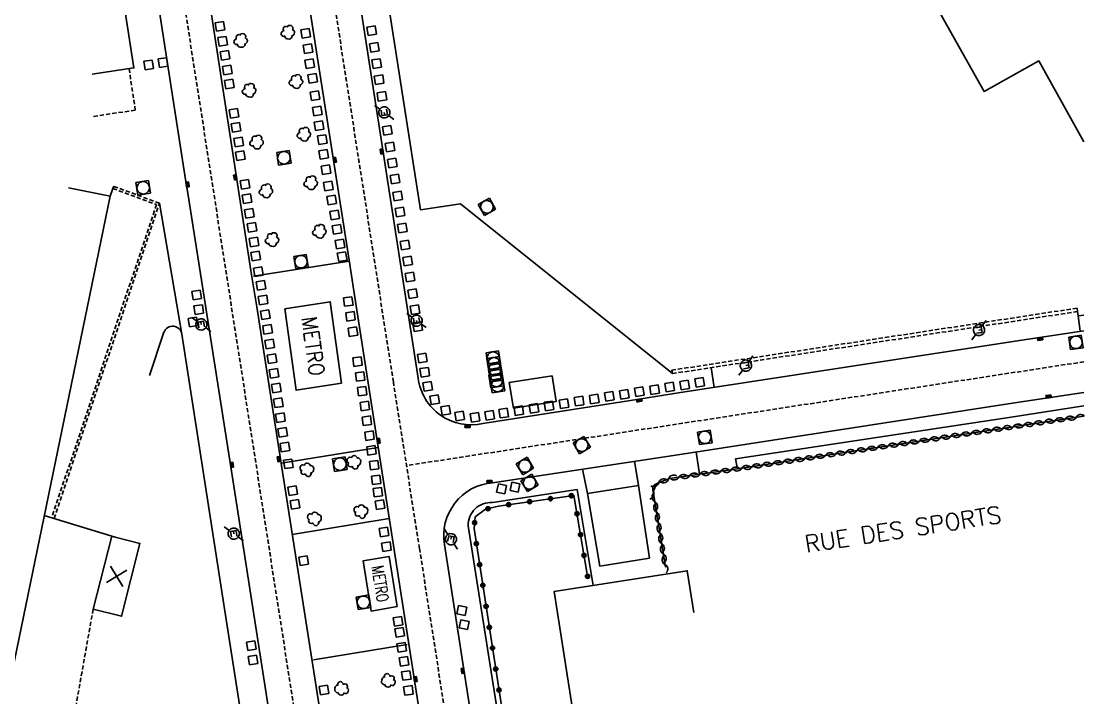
# Model space of a CAD drawing. Header units: millimetres. Extents: x 155000 to 156001, y 122000 to 123001.
# Drawn here: x 155874.3 to 156000.1, y 122510.5 to 122590.5 of the extents above; entities that cross this region are included whole.
import ezdxf
from ezdxf.enums import TextEntityAlignment as Align

# ---------------------------------------------------------------- set-up
doc = ezdxf.new("R2010")
doc.units = ezdxf.units.MM
doc.linetypes.add('DASHED', pattern=[0.75, 0.5, -0.25])
doc.layers.get('0').update_dxf_attribs({"linetype": 'CONTINUOUS'})
for name, color, linetype in [('W0001', 6, 'DASHED'), ('W0008', 7, 'CONTINUOUS'), ('W0100', 7, 'CONTINUOUS'), ('W0112', 1, 'DASHED'), ('W0300', 7, 'CONTINUOUS'), ('W0310', 3, 'CONTINUOUS'), ('W0322', 7, 'CONTINUOUS'), ('W0334', 7, 'CONTINUOUS'), ('W0400', 7, 'CONTINUOUS'), ('W0420', 7, 'CONTINUOUS'), ('W0471', 7, 'CONTINUOUS'), ('W0984', 7, 'CONTINUOUS'), ('W0989', 7, 'CONTINUOUS'), ('W0991', 7, 'CONTINUOUS'), ('W1102', 7, 'CONTINUOUS')]:
    doc.layers.add(name, color=color, linetype=linetype)
doc.styles.get("Standard").update_dxf_attribs({"font": 'romans.shx', "width": 0.85})

# ---------------------------------------------------------------- blocks, each defined once
blk = doc.blocks.new('t112o')
at = {"color": 0, "linetype": 'Continuous'}
for p, q in [((-0.5, 0.5), (0.5, 0.5)), ((-0.5, -0.5), (-0.5, 0.5)), ((0.5, 0.5), (0.5, -0.5)), ((0.5, -0.5), (-0.5, -0.5))]:
    blk.add_line(p, q, dxfattribs=at)
blk = doc.blocks.new('T420')
for p, q in [((0.7499999999708962, 0.75), (-0.7500000000291038, 0.75)), ((-0.7500000000291038, 0.75), (-0.7500000000291038, -0.75)), ((0.75, 0.75), (0.75, -0.75)), ((0.7499999999708962, -0.75), (-0.7500000000291038, -0.75))]:
    blk.add_line(p, q)
blk.add_ellipse((0, 0), major_axis=(-0.5303300858918937, 0.5303300858918937), ratio=0.9999999999925214, start_param=3.926990816990981, end_param=10.21017612417057)
blk = doc.blocks.new('T400')
for p, q in [((-0.15, 0.3), (0.15, 0.3)), ((-0.15, -0.25), (-0.15, 0.3)), ((-0.15, 0.15), (0.15, 0.15)), ((-0.15, 0), (0.15, 0)), ((0.15, 0.3), (0.15, -0.25)), ((-0.15, -0.15), (0.15, -0.15)), ((-0.15, -0.25), (-0.15, -0.3)), ((-0.15, -0.3), (0.15, -0.3)), ((0.15, -0.3), (0.15, -0.25))]:
    blk.add_line(p, q)
blk = doc.blocks.new('t991o')
at = {"color": 0, "linetype": 'Continuous'}
for p, q in [((-1, 1), (1, -1)), ((-1, -1), (1, 1))]:
    blk.add_line(p, q, dxfattribs=at)
blk = doc.blocks.new('t322o')
at = {"color": 0, "linetype": 'Continuous'}
for radius in [0.25, 0.150337]:
    blk.add_circle((0, 0), radius, dxfattribs=at)
blk = doc.blocks.new('t310o')
at = {"color": 0, "linetype": 'Continuous'}
for centre, start, end in [((-0.4999987064074958, 0.3750017247803044), 216.8699, 323.1304), ((0.5000012935925042, -0.3749982752196956), 36.8699, 143.1303)]:
    blk.add_arc(centre, 0.625, start, end, dxfattribs=at)
blk = doc.blocks.new('T471')
for p, q in [((-0.333334, 0.333334), (-0.333334, -0.333334)), ((-0.333334, 0.333334), (0.333334, 0.333334)), ((-0.333334, 0), (0, 0)), ((0.500001, 0.500001), (1.000002, 1.000002)), ((-0.500001, -0.500001), (-1.000002, -1.000002)), ((-0.333334, -0.333334), (0.333334, -0.333334))]:
    blk.add_line(p, q)
blk.add_ellipse((0, 0), major_axis=(0.4714054636000732, 0.4714054636000732), ratio=1, start_param=5.497787143782138, end_param=11.78097245096172)
blk = doc.blocks.new('T300')
for p, q in [((-0.7999991999999999, 0.5142852), (-0.8571420000000001, 0.3428568)), ((-0.8571420000000001, 0.3428568), (-0.8571420000000001, 0.1714284)), ((-0.8571420000000001, 0.1714284), (-0.7428564, 0.05714279999999999)), ((-0.6857135999999999, 0.6285708), (-0.7999991999999999, 0.5142852)), ((-0.7999991999999999, -0.05714279999999999), (-0.7428564, 0.05714279999999999)), ((-0.7428564, 0.05714279999999999), (-0.6857135999999999, 0.1142856)), ((-0.5714279999999999, 0.6857135999999999), (-0.6857135999999999, 0.6285708)), ((-0.4571423999999999, 0.6857135999999999), (-0.5714279999999999, 0.6857135999999999)), ((-0.285714, 0.6285708), (-0.4571423999999999, 0.6857135999999999)), ((-0.285714, 0.6285708), (-0.1714284, 0.7428564)), ((-0.2285712, 0.5714279999999999), (-0.285714, 0.6285708)), ((-0.1714284, 0.7428564), (-0.05714279999999999, 0.7999991999999999)), ((-0.05714279999999999, 0.7999991999999999), (0.05714279999999999, 0.7999991999999999)), ((0.05714279999999999, 0.7999991999999999), (0.2285712, 0.7428564)), ((0.2285712, 0.7428564), (0.3428568, 0.6285708)), ((0.3428568, 0.6285708), (0.3999996, 0.5142852)), ((0.4571423999999999, 0.4571423999999999), (0.3428568, 0.4571423999999999)), ((0.3999996, 0.5142852), (0.3999996, 0.4571423999999999)), ((0.5714279999999999, 0.3999996), (0.4571423999999999, 0.4571423999999999)), ((0.5714279999999999, 0.3999996), (0.6857135999999999, 0.285714)), ((0.6857135999999999, 0.285714), (0.7428564, 0.1714284)), ((0.7428564, 0.05714279999999999), (0.6857135999999999, -0.1714284)), ((0.7428564, 0.1714284), (0.7428564, 0.05714279999999999)), ((-0.7999991999999999, -0.1714284), (-0.7999991999999999, -0.05714279999999999)), ((-0.7999991999999999, -0.2285712), (-0.7999991999999999, -0.1714284)), ((-0.7428564, -0.3428568), (-0.7999991999999999, -0.2285712)), ((-0.6857135999999999, -0.3999996), (-0.7428564, -0.3428568)), ((-0.5142852, -0.4571423999999999), (-0.6857135999999999, -0.3999996)), ((-0.3999996, -0.4571423999999999), (-0.5142852, -0.4571423999999999)), ((-0.3999996, -0.4571423999999999), (-0.3428568, -0.4571423999999999)), ((-0.3428568, -0.4571423999999999), (-0.3428568, -0.3999996)), ((-0.3428568, -0.5142852), (-0.3428568, -0.4571423999999999)), ((-0.285714, -0.6285708), (-0.3428568, -0.5142852)), ((-0.1714284, -0.7428564), (-0.285714, -0.6285708)), ((-0.05714279999999999, -0.7999991999999999), (-0.1714284, -0.7428564)), ((0.05714279999999999, -0.7999991999999999), (-0.05714279999999999, -0.7999991999999999)), ((0.1714284, -0.7428564), (0.05714279999999999, -0.7999991999999999)), ((0.2285712, -0.6857135999999999), (0.1714284, -0.7428564)), ((0.285714, -0.4571423999999999), (0.2285712, -0.4571423999999999)), ((0.285714, -0.6285708), (0.2285712, -0.6857135999999999)), ((0.4571423999999999, -0.3999996), (0.285714, -0.4571423999999999)), ((0.3428568, -0.5142852), (0.285714, -0.6285708)), ((0.3428568, -0.5142852), (0.3428568, -0.4571423999999999)), ((0.5714279999999999, -0.3428568), (0.4571423999999999, -0.3999996)), ((0.6285708, -0.285714), (0.5714279999999999, -0.3428568)), ((0.6857135999999999, -0.1714284), (0.6285708, -0.285714))]:
    blk.add_line(p, q)

msp = doc.modelspace()

# ---------------------------------------------------------------- linework, layer by layer
at = {"layer": 'W0001'}
for points in [[(155932.44955, 122457.2924), (155921.4102617521, 122528.1559095324), (155918.3177271657, 122547.8524231566), (155905.0772499443, 122632.8850538712), (155899.0080375412, 122671.787539281), (155890.2622931431, 122688.8061915569)], [(155884.4535130844, 122688.0111165907), (155881.1718870843, 122672.0390495929), (155890.536484544, 122612.2106463129), (155915.0538, 122454.7841)], [(156000, 122550.2514105208), (155919.8688865469, 122537.9730083818)]]:
    msp.add_lwpolyline(points, dxfattribs=at)
at = {"layer": 'W0008'}
for points in [[(155917.9113, 122455.722), (155909.7297, 122508.2833), (155905.271, 122536.7269), (155902.1627, 122556.7659), (155901.5535, 122560.5538), (155893.8939, 122610.3296), (155884.5089, 122670.142, -0.3678190154279645), (155888.9488, 122676.1417, -0.417262870643471), (155896.0474, 122671.3284), (155905.2573, 122612.3544), (155913.0777, 122562.2716), (155913.6318, 122558.6271), (155920.6653, 122513.5712), (155928.5977, 122462.6642), (155929.5203, 122456.6293)], [(155868.2229, 122647.0514), (155875.8739, 122659.15, -0.6088160335352614), (155880.2602, 122658.4148), (155883.5713, 122637.3666), (155887.5478, 122611.7417), (155893.7494606347, 122571.7939332077), (155893.9965, 122570.216), (155899.182, 122537.2976), (155903.8132, 122507.4491), (155912.1963, 122453.8462)], [(156000, 122553.9283128343), (155992.6531, 122552.7999), (155952.2676, 122546.5986), (155946.3831, 122545.6858), (155928.9127000253, 122542.9574998899, -0.4440891116278721), (155921.2502, 122548.3102), (155916.9604, 122576.0858), (155908.0314, 122633.3464), (155907.005, 122640.1335)], [(155935.3788, 122457.9555), (155929.8731, 122493.1519), (155926.8935, 122512.293), (155924.3601004209, 122528.6163972882, -0.4402220285830384), (155930.0603, 122535.9358), (155951.441, 122539.1825), (155992.0639, 122545.4233), (156000, 122546.6196271188)]]:
    msp.add_lwpolyline(points, format="xyb", dxfattribs=at)
at = {"layer": 'W0100'}
for points in [[(155867.9383841998, 122637.983009717), (155868.1925, 122639.2793), (155870.5933239731, 122638.8086590386), (155871.3846, 122642.8451), (155877.959, 122641.5563), (155877.1351543446, 122637.3537155209), (155879.4124, 122636.9073), (155879.1527520493, 122635.5827892247), (155879.7276, 122635.4701), (155879.0491733426, 122632.0093239164), (155879.3722, 122631.946), (155879.0374, 122630.5334), (155880.6646, 122629.9105), (155887.6311, 122585.0211), (155882.6902455517, 122584.254316249)], [(156000, 122576.285040084), (155994.6548937272, 122585.8478495578), (155988.1889, 122582.2337), (155980.9615786382, 122595.1639381772), (155978.8928, 122594.0076), (155967.8555, 122613.7881)], [(155879.9093853637, 122570.8366320327), (155884.8061, 122569.8256), (155869.9512150234, 122497.8791825455), (155884.8636, 122494.8002), (155879.4001164037, 122468.3390007248), (155864.4877314271, 122471.4179832703)], [(155877.0118414181, 122532.0757969847), (155885.4126, 122529.5131), (155888.3388, 122528.7673), (155886.1711, 122520.1378), (155882.8101589128, 122520.9820565612)], [(155953.8608182934, 122520.5854545577), (155953.0882, 122525.5254), (155937.3186, 122523.059), (155944.9242782519, 122474.5813740175), (155943.1933, 122474.3098), (155944.9233, 122463.283), (155946.6542782519, 122463.5545740175), (155947.4292508286, 122458.614997365)]]:
    msp.add_lwpolyline(points, dxfattribs=at)
for points in [[(155905.4983, 122556.4966), (155906.8204, 122546.8765), (155912.1715, 122547.7232), (155910.8494, 122557.3433)], [(155918.7635, 122521.2899), (155917.8141, 122527.2271), (155914.7621, 122526.7044), (155915.7115, 122520.7672)]]:
    msp.add_lwpolyline(points, close=True, dxfattribs=at)
at = {"layer": 'W0112'}
msp.add_line((155882.8101589128, 122520.9820565612), (155878.3878021665, 122496.1372677144), dxfattribs=at)
for points in [[(155887.058341446, 122584.9322121452), (155887.7969, 122580.02), (155882.8524734994, 122579.2765979687)], [(155878.1867, 122531.7174), (155890.6552, 122569.0075), (155885.2451611218, 122571.0111219305), (155885.1473486909, 122570.7470156907), (155890.301603241, 122568.8381241495), (155877.9172231668, 122531.79960537)]]:
    msp.add_lwpolyline(points, dxfattribs=at)
msp.add_lwpolyline([(155999.1825768727, 122556.5952802311), (155951.2564504825, 122549.2532185796), (155951.3179, 122548.8521), (155999.2440263902, 122556.1941616515)], close=True, dxfattribs=at)
at = {"layer": 'W0310'}
msp.add_lwpolyline([(156000, 122543.8187067681), (155992.6473, 122542.7133), (155959.0069, 122537.5766), (155950.9757, 122536.4354), (155949.4905, 122535.8524), (155949.0533, 122534.8878), (155950.4899, 122525.9645)], dxfattribs=at)
at = {"layer": 'W0322'}
msp.add_lwpolyline([(155941.2867, 122524.8702), (155939.6688, 122534.442), (155930.7619, 122533.1788), (155929.2201, 122532.8106), (155928.0101, 122531.9065), (155927.8602, 122530.534), (155933.6166, 122493.2413), (155936.674, 122473.3107)], dxfattribs=at)
at = {"layer": 'W0334'}
msp.add_line((155884.8061, 122569.8256), (155885.1473486909, 122570.7470156907), dxfattribs=at)
for points in [[(155951.3179, 122548.8521), (155926.2571, 122568.9408), (155921.5446, 122568.2132), (155916.6295, 122599.5621), (155923.4897, 122600.557), (155919.2586, 122628.1285)], [(155890.6552, 122569.0075), (155893.3016, 122553.5234), (155898.2514, 122521.5392), (155904.9233, 122478.8843), (155907.8144, 122460.1541), (155907.921, 122459.1117)], [(155901.7963, 122560.3769), (155913.0930240425, 122562.1708086753)], [(155999.2975, 122555.6677), (155999.2440263902, 122556.1941616515)], [(156000, 122555.7746449978), (155999.2975, 122555.6677), (155999.5529467761, 122553.8596497797)], [(155956.2452887924, 122547.2093846011), (155955.9018, 122549.5549)], [(156000, 122545.0301433646), (155991.3942, 122543.6877), (155958.7856, 122538.7694), (155959.0069, 122537.5766)], [(155905.0317780759, 122538.2691475747), (155916.5250670232, 122540.0931198093)], [(155954.5308322288, 122536.9405694516), (155954.1510187354, 122539.5988337655)], [(155946.8209816473, 122538.4809414175), (155947.3186, 122535.6168), (155948.6065, 122527.0194), (155942.725, 122526.0793), (155941.2905, 122534.6707), (155940.7004949278, 122537.5515338568)], [(155947.3186, 122535.6168), (155941.2905, 122534.6707)], [(155906.3555985355, 122529.8078682407), (155917.8364888992, 122531.6922819756)], [(155919.9455, 122516.8017), (155908.8634, 122514.9763)]]:
    msp.add_lwpolyline(points, dxfattribs=at)
for points in [[(155893.3015999997, 122553.5233999999, 0.7629368304293989), (155891.1882, 122553.7635), (155889.4863, 122548.6161)], [(155941.9614181495, 122523.7851469336), (155940.0757, 122535.1262), (155930.0581, 122533.5932, 0.448511337032474), (155927.165, 122530.844), (155933.0801, 122493.285), (155936.2212, 122473.1764)]]:
    msp.add_lwpolyline(points, format="xyb", dxfattribs=at)
msp.add_lwpolyline([(155937.0848, 122548.5855), (155937.5643, 122545.5351), (155932.5094, 122544.767), (155932.0299, 122547.8174)], close=True, dxfattribs=at)
at = {"layer": 'W1102'}
msp.add_line((155882.8101589128, 122520.9820565612), (155885.0091016297, 122529.609766642), dxfattribs=at)

# ---------------------------------------------------------------- block references
at = {"layer": 'W0112'}
for p, rotation in [((155897.8245, 122589.9265), 9.023170729076654), ((155897.8245, 122589.9265), 9.023170729076654), ((155907.9584805579, 122589.0887859938), 9.023170729076654), ((155915.7487, 122589.4231), 98.933365824327), ((155898.1376, 122588.1762), 9.023170729076654), ((155908.2122022948, 122587.2732538823), 9.023170729076654), ((155916.067, 122587.4323), 98.933365824327), ((155898.4152, 122586.5183), 9.023170729076654), ((155889.3756, 122585.3763), 278.820865162826), ((155891.0812, 122585.6516), 278.820865162826), ((155898.6813, 122584.7677), 9.023170729076654), ((155908.405500172, 122585.5326217709), 9.023170729076654), ((155916.3532, 122585.5345), 98.933365824327), ((155908.7906897004, 122583.7919896594), 9.023170729076654), ((155916.6394, 122583.6367), 98.933365824327), ((155898.9148, 122583.092), 9.023170729076654), ((155909.0682897004, 122581.7444969908), 9.023170729076654), ((155916.9577, 122581.6459), 98.933365824327), ((155899.4541, 122579.6567), 9.023170729076654), ((155909.3220114373, 122579.9289648794), 9.023170729076654), ((155899.701, 122578.0001), 9.023170729076654), ((155909.5153093145, 122578.1883327679), 9.023170729076654), ((155917.6095, 122577.6454), 98.933365824327), ((155900.0055, 122576.2391), 9.023170729076654), ((155909.9004930881, 122576.5435988487), 9.023170729076654), ((155900.224, 122574.6291), 9.023170729076654), ((155910.0821472626, 122574.783798774), 9.023170729076654), ((155917.9278, 122575.6546), 98.933365824327), ((155918.214, 122573.7568), 98.933365824327), ((155910.3358689995, 122572.9682666626), 9.023170729076654), ((155900.7856, 122571.2427), 9.023170729076654), ((155910.6251127022, 122571.0358381667), 9.023170729076654), ((155918.5002, 122571.859), 98.933365824327), ((155901.0038, 122569.5374), 9.023170729076654), ((155918.8185, 122569.8682), 98.933365824327), ((155911.0102964758, 122569.3911042475), 9.023170729076654), ((155901.2876, 122567.8016), 9.023170729076654), ((155911.3838394241, 122567.6313041727), 9.023170729076654), ((155919.1047, 122567.9704), 98.933365824327), ((155901.5926, 122566.1716), 9.023170729076654), ((155911.6375640384, 122565.9116702535), 9.023170729076654), ((155919.3909, 122566.0726), 98.933365824327), ((155901.8371, 122564.4108), 9.023170729076654), ((155912.0227506893, 122564.1710361593), 9.023170729076654), ((155919.7092, 122564.0818), 98.933365824327), ((155902.0461, 122562.7485), 9.023170729076654), ((155912.2606304223, 122562.676715153), 279.5688891627129), ((155919.9954, 122562.184), 98.933365824327), ((155902.3354, 122560.9164), 9.023170729076654), ((155920.2816, 122560.2862), 98.933365824327), ((155895.0705, 122558.1528), 278.897930774709), ((155902.6565, 122559.2922), 98.87260957303042), ((155920.5999, 122558.2954), 98.933365824327), ((155902.919, 122557.565), 98.87260957303042), ((155912.9853, 122557.3883), 97.82519663801463), ((155895.3089, 122556.4334), 278.897930774709), ((155903.1716, 122555.8178), 98.87260957303042), ((155913.2533, 122555.6326), 97.82519663801463), ((155920.8861, 122556.3976), 98.933365824327), ((155894.6302, 122554.9576), 278.897930774709), ((155921.2044, 122554.4068), 98.933365824327), ((155903.4341, 122554.0906), 98.87260957303042), ((155913.5341, 122553.8165), 97.82519663801463), ((155903.6867, 122552.3434), 98.87260957303042), ((155903.9492, 122550.6162), 98.87260957303042), ((155921.7427, 122550.7053), 98.933365824327), ((155914.084, 122550.2712), 97.82519663801463), ((155904.2018, 122548.869), 98.87260957303042), ((155914.3894, 122548.5102), 97.82519663801463), ((155922.0397, 122549.0197), 98.933365824327), ((155904.4643, 122547.1418), 98.87260957303042), ((155922.3837, 122547.3524), 98.933365824327), ((155949.2068, 122546.9611), 188.729733070651), ((155950.9932, 122547.265), 188.729733070651), ((155952.7736, 122547.5184), 188.729733070651), ((155954.56, 122547.8223), 188.729733070651), ((155914.6346, 122546.7739), 97.82519663801463), ((155923.2036, 122545.7564), 98.933365824327), ((155940.2928, 122545.5931), 188.729733070651), ((155942.0732, 122545.8465), 188.729733070651), ((155943.8596, 122546.1504), 188.729733070651), ((155945.64, 122546.4038), 188.729733070651), ((155947.4264, 122546.7077), 188.729733070651), ((155904.7169, 122545.3946), 98.87260957303042), ((155914.94, 122545.0129), 97.82519663801463), ((155924.5002, 122544.5117), 98.933365824327), ((155933.1592, 122544.4785), 188.729733070651), ((155934.9396, 122544.7319), 188.729733070651), ((155936.726, 122545.0358), 188.729733070651), ((155938.5064, 122545.2892), 188.729733070651), ((155904.9695, 122543.6474), 98.87260957303042), ((155915.1852, 122543.2766), 97.82519663801463), ((155926.1586, 122543.8275), 98.933365824327), ((155927.9672, 122543.6763), 98.933365824327), ((155929.7162, 122543.9303), 98.933365824327), ((155931.3728, 122544.1746), 188.729733070651), ((155905.232, 122541.9202), 98.87260957303042), ((155915.4906, 122541.5156), 97.82519663801463), ((155905.4846, 122540.173), 98.87260957303042), ((155915.7358, 122539.7793), 97.82519663801463), ((155905.8996, 122538.1783), 98.87260957303042), ((155916.0411999999, 122538.0183), 97.82519663801463), ((155916.2864, 122536.282), 97.82519663801463), ((155906.3959, 122535.0067), 278.817029137621), ((155916.4882763668, 122534.831411876), 97.82519663801463), ((155931.1262, 122535.2221), 258.555050576044), ((155932.7053, 122535.4238), 258.555050576044), ((155906.6819, 122533.3877), 278.817029137621), ((155916.7305, 122533.3557), 98.87260957303042), ((155917.2258, 122530.1155), 98.87260957303042), ((155917.5058, 122528.3736), 98.87260957303042), ((155907.7143, 122526.7102), 278.817029137621), ((155926.4078, 122520.831), 258.555050576044), ((155918.8704, 122519.5519), 98.85668585003869), ((155926.6942, 122519.1506), 258.555050576044), ((155919.0480999998, 122518.2336), 278.9444680935), ((155901.5127, 122516.6627), 278.7971732810249), ((155919.3131999999, 122516.461), 278.9444680935), ((155901.7246, 122514.9766), 278.7971732810249), ((155919.5932999999, 122514.8017), 278.9444680935), ((155919.8424999999, 122513.1386), 278.9444680935), ((155910.1148, 122511.4168), 278.817029137621), ((155920.1075999999, 122511.366), 278.9444680935)]:
    msp.add_blockref('t112o', p, dxfattribs=dict(at, rotation=rotation))
at = {"layer": 'W0300'}
for p, rotation in [((155905.835, 122589.1485), 278.748168984873), ((155900.2537, 122588.1757), 278.748168984873), ((155906.7943, 122583.3192), 278.748168984873), ((155901.2548, 122582.2798), 278.748168984873), ((155907.7267, 122577.084), 278.748168984873), ((155902.1367, 122576.1629), 278.748168984873), ((155903.2384, 122570.3831), 278.748168984873), ((155908.5355, 122571.3512), 278.748168984873), ((155909.5597, 122565.599), 278.748168984873), ((155903.9635, 122564.6161), 278.748168984873), ((155913.7397, 122538.3491), 9.32112037201752), ((155908.1811, 122537.461), 9.32112037201752), ((155909.0749, 122531.6613), 9.32112037201752), ((155914.5736, 122532.5259), 9.32112037201752), ((155917.6434, 122512.5636), 188.6854372473289), ((155912.1159, 122511.6147), 188.6854372473289)]:
    msp.add_blockref('T300', p, dxfattribs=dict(at, rotation=rotation))
at = {"layer": 'W0310'}
for p, rotation in [((155996.592487255, 122543.306420445), 188.549830654259), ((155997.828595928, 122543.492257333), 188.549830654259), ((155999.0647046, 122543.678094222), 188.549830654259), ((155987.941367723, 122541.994730592), 188.681685135155), ((155989.177045458, 122542.183411636), 188.681685135155), ((155990.412723192, 122542.372092681), 188.681685135155), ((155991.648400927, 122542.560773726), 188.681685135155), ((155992.884161237, 122542.748909778), 188.549830654259), ((155994.12026991, 122542.934746667), 188.549830654259), ((155995.356378582, 122543.120583556), 188.549830654259), ((155979.291623582, 122540.673963278), 188.681685135155), ((155980.527301317, 122540.862644323), 188.681685135155), ((155981.762979051, 122541.051325368), 188.681685135155), ((155982.998656786, 122541.240006413), 188.681685135155), ((155984.23433452, 122541.428687457), 188.681685135155), ((155985.470012255, 122541.617368502), 188.681685135155), ((155986.705689989, 122541.806049547), 188.681685135155), ((155971.877557176, 122539.54187701), 188.681685135155), ((155973.11323491, 122539.730558054), 188.681685135155), ((155974.348912645, 122539.919239099), 188.681685135155), ((155975.584590379, 122540.107920144), 188.681685135155), ((155976.820268114, 122540.296601189), 188.681685135155), ((155978.055945848, 122540.485282234), 188.681685135155), ((155963.227813035, 122538.221109696), 188.681685135155), ((155964.463490769, 122538.409790741), 188.681685135155), ((155965.699168504, 122538.598471786), 188.681685135155), ((155966.934846238, 122538.787152831), 188.681685135155), ((155968.170523973, 122538.975833875), 188.681685135155), ((155969.406201707, 122539.16451492), 188.681685135155), ((155970.641879441, 122539.353195965), 188.681685135155), ((155954.5712924, 122536.946318673), 188.087349982999), ((155955.808860828, 122537.122171981), 188.087349982999), ((155957.046429256, 122537.29802529), 188.087349982999), ((155958.283997684, 122537.473878598), 188.087349982999), ((155959.520779832, 122537.655066562), 188.681685135155), ((155960.756457566, 122537.843747607), 188.681685135155), ((155961.992135301, 122538.032428652), 188.681685135155), ((155949.702025146, 122535.935432023), 201.431979528579), ((155950.865590165, 122536.392177516), 201.431979528579), ((155952.096155544, 122536.594612056), 188.087349982999), ((155953.333723972, 122536.770465365), 188.087349982999), ((155949.068282502, 122534.920856087), 245.617833619884), ((155949.246215741, 122533.689522798), 279.145812737749), ((155949.444900161, 122532.455414009), 279.145812737749), ((155949.643584581, 122531.221305221), 279.145812737749), ((155949.842269001, 122529.987196433), 279.145812737749), ((155950.040953421, 122528.753087645), 279.145812737749), ((155950.239637841, 122527.518978856), 279.145812737749), ((155950.438322261, 122526.284870068), 279.145812737749)]:
    msp.add_blockref('t310o', p, dxfattribs=dict(at, rotation=rotation))
at = {"layer": 'W0322'}
for p, rotation in [((155931.953576482, 122533.347806695), 188.072006310018), ((155934.428807436, 122533.698850463), 188.072006310018), ((155936.904038389, 122534.049894232), 188.072006310018), ((155939.379269342, 122534.400938), 188.072006310018), ((155929.500959164, 122532.877672477), 193.431343706145), ((155940.036722158, 122532.265303474), 99.59389655326181), ((155927.934015451, 122531.209861955), 263.76704523782), ((155940.453381439, 122529.800268983), 99.59389655326181), ((155928.13786032, 122528.735184248), 278.774768712157), ((155940.870040719, 122527.335234491), 99.59389655326181), ((155928.51923691, 122526.264445108), 278.774768712157), ((155941.2867, 122524.8702), 99.59389655326181), ((155928.900613501, 122523.793705969), 278.774768712157), ((155929.281990092, 122521.322966829), 278.774768712157), ((155929.663366682, 122518.852227689), 278.774768712157), ((155930.044743273, 122516.38148855), 278.774768712157), ((155930.426119864, 122513.91074941), 278.774768712157), ((155930.807496454, 122511.44001027), 278.774768712157)]:
    msp.add_blockref('t322o', p, dxfattribs=dict(at, rotation=rotation))
at = {"layer": 'W0400'}
for p, rotation in [((155916.9503, 122575.1391), 188.7796721518976), ((155911.3872, 122574.1355), 8.87503340321806), ((155893.9665, 122571.2071), 8.89793077470908), ((155893.9901, 122571.2364), 8.82439800479594), ((155899.6215, 122572.0705), 8.87503340321806), ((155994.8152682291, 122552.9573155071), 278.731843285789), ((155995.8259674697, 122546.1425706301), 278.572505163343), ((155947.4086, 122545.6861), 278.817412440251), ((155927.0938872488, 122542.6297679814), 87.67426676632819), ((155916.5728760494, 122540.8999801858), 188.8726095730304), ((155904.7841, 122538.7442), 8.817029137621004), ((155899.2139, 122538.0492), 8.952005694485974), ((155929.6929395486, 122536.0737991512), 277.3440051298466), ((155926.5144985668, 122513.69), 8.821951472527001), ((155920.9362, 122512.7131), 188.8566858500387)]:
    msp.add_blockref('T400', p, dxfattribs=dict(at, rotation=rotation))
at = {"layer": 'W0420'}
for p, rotation in [((155905.3752, 122574.3816), 9.023170729076654), ((155888.7286, 122570.8309), 278.824398004796), ((155929.3847, 122568.5776), 119.286222775327), ((155907.3888, 122562.0883), 9.023170729076654), ((155999.0532175478, 122552.5445), 188.572505163343), ((155930.1351, 122550.6724), 98.933365824327), ((155930.2225, 122550.0022), 98.933365824327), ((155930.3344, 122549.3731), 98.933365824327), ((155930.4361, 122548.7182), 98.933365824327), ((155930.484, 122548.0428), 98.933365824327), ((155930.6424, 122547.4489), 98.933365824327), ((155940.601, 122540.3941), 211.0347449922129), ((155955.1555, 122541.3085), 188.733931063807), ((155911.9906, 122538.1453), 9.32112037201752), ((155933.8704, 122537.9208), 211.0347449922129), ((155934.4212, 122535.9227), 211.0347449922129), ((155914.784, 122521.7999), 189.353547746326)]:
    msp.add_blockref('T420', p, dxfattribs=dict(at, rotation=rotation))
at = {"layer": 'W0471'}
for p, rotation in [((155917.2439, 122579.7481), 98.77967215189754), ((155921.065, 122555.1219), 98.933365824327), ((155895.5982, 122554.6644), 278.897930774709), ((155987.5775, 122554.0047), 188.733931063807), ((155960.013, 122549.8048), 188.733931063807), ((155899.4434, 122529.9109), 278.952005694486), ((155925.132, 122529.263), 258.555050576044)]:
    msp.add_blockref('T471', p, dxfattribs=dict(at, rotation=rotation))
at = {"layer": 'W0991', "rotation": 345.7014529791612}
msp.add_blockref('t991o', (155885.5901008148, 122524.873783321), dxfattribs=at)

# ---------------------------------------------------------------- texts
at = {"layer": 'W0984'}
for height, rotation, width, p in [(1.8, 277.8251966380146, 0.9, (155908.8349, 122552.1099)), (1.4, 279.0850828449827, 0.7, (155916.7628, 122523.99715))]:
    msp.add_text('METRO', height=height, rotation=rotation, dxfattribs=dict(at, width=width)).set_placement(p, align=Align.MIDDLE)
at = {"layer": 'W0989'}
msp.add_text('RUE DES SPORTS', height=2, rotation=8.71161057160294, dxfattribs=at).set_placement((155978.5974297399, 122530.4368252243), align=Align.MIDDLE)

doc.saveas('drawing.dxf')
